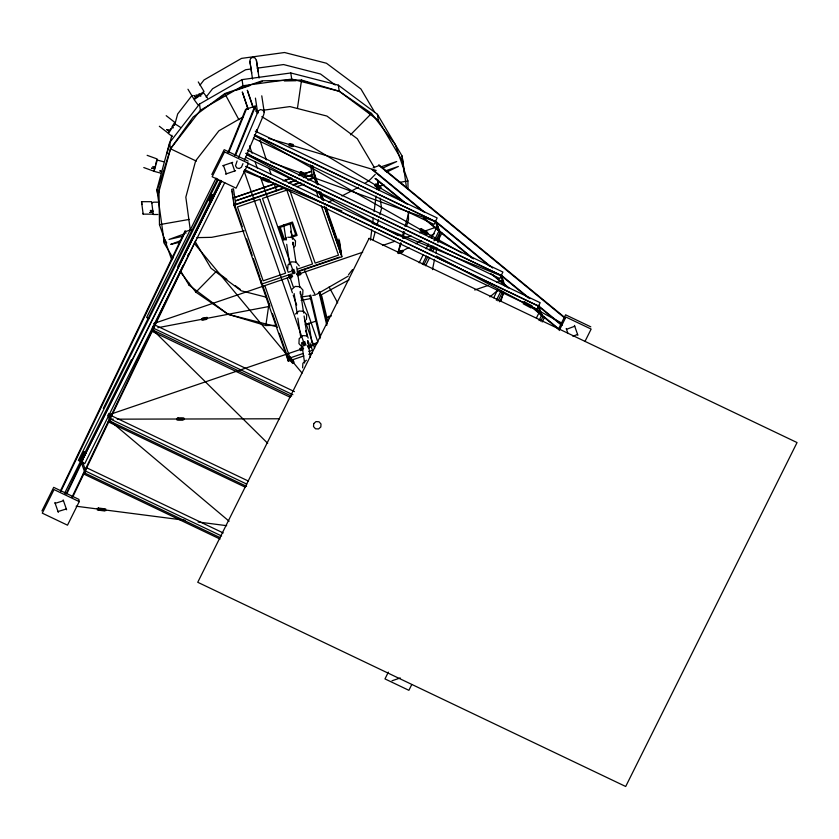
<?xml version="1.0" encoding="UTF-8"?>
<svg xmlns="http://www.w3.org/2000/svg" width="839" height="839" viewBox="0 0 839 839"><rect width="100%" height="100%" fill="white"/><g stroke="black" fill="none" stroke-linecap="round" stroke-linejoin="round"><path stroke-width="1.26" d="M294.468 391.624L155.11 325.123L153.527 328.206L153.401 330.272L291.573 396.207M287.725 269.434L288.018 264.872L291.511 261.831L296.146 262.104L299.282 265.9M292.78 244.684L292.937 242.198L296.02 262.586M300.215 293.87L300.372 291.395L303.655 313.041M302.701 295.055L302.942 290.105L299.869 286.697L295.234 286.424L291.741 289.465M302.606 367.807L302.9 363.245L306.392 360.214M306.424 319.649L306.717 315.086M307.651 343.057L307.819 340.582L310.325 357.141M223.216 532.943L86.48 467.701L84.896 470.763L84.687 472.997L220.238 537.684M370.46 240.164L371.782 229.792M372.61 223.31L373.271 218.119M374.1 211.638L376.082 196.085M376.9 189.604L378.064 180.532M180.102 271.563L195.875 292.161L228.135 314.31L265.827 325.542L268.983 303.802M297.467 108.179L301.558 80.051L339.25 91.273L371.509 113.422L395.169 144.318L407.911 180.941L408.027 188.691M432.463 269.634L434.55 259.366M435.861 252.938L436.899 247.809M437.948 242.67L440.035 232.393L436.416 221.989L435.168 220.919L438.787 231.323L440.035 232.393M252.549 79.076L249.865 61.31L250.431 58.709L252.581 57.335L255.046 57.985L256.388 60.272L258.255 71.986M261.768 95.824L264.264 112.332L263.666 114.775L244.474 160.06M501.03 301.159L503.379 292.308M173.044 258.108L164.381 243.457L156.945 189.446L169.593 142.661L199.472 104.099L242.031 79.621L290.787 72.972L338.327 85.148L377.403 114.303L402.08 156.002L406.527 188.009M166.856 153.967L171.922 135.215M174.627 125.221L177.669 113.968L192.037 95.415M373.072 239.776L375.106 232.246M377.141 224.716L378.504 219.703M379.857 214.679L381.556 208.408L380.161 198.13M397.896 253L400.623 242.891M402.332 236.567L403.706 231.512M405.069 226.446L409.17 211.271M155.121 166.185L153.757 171.177L143.794 167.548M155.729 163.941L157.103 158.949L147.14 155.33M398.032 253.084L401.136 243.195M402.678 238.245L404.618 232.057M406.558 225.88L408.499 219.692L408.383 211.942M228.019 152.572L245.586 109.395L255.633 105.966L235.623 155.152M228.858 152.289L246.425 109.112M234.784 155.435L254.794 106.259M237.112 160.941L235.507 165.776L236.829 167.936L239.283 168.534L241.443 167.213L242.953 163.636M238.633 157.365L258.328 110.895L260.478 109.584L262.943 110.182L264.264 112.332M229.089 521.218L109.815 420.675L110.633 418.902L108.713 413.396M267.693 443.296L153.149 330.251L153.967 328.479L153.159 326.161M60.534 490.689L185.125 230.746L185.985 233.211M60.817 491.518L185.409 231.574L191.344 229.729M66.019 494.024L81.876 460.936M66.868 493.668L82.725 460.58M71.997 497.149L182.986 265.564M187.517 256.105L188.649 253.745M72.846 496.782L195.739 240.384M209.719 202.126L213.515 194.533M177.648 266.896L220.531 180.333M41.95 510.92L53.696 487.354L78.897 499.383L79.233 501.617L67.498 525.183L42.286 513.153L54.032 489.588L79.233 501.617M211.827 174.512L224.202 149.678L248.113 161.088M216.074 178.109L146.626 317.478L148.776 318.547M103.281 408.404L217.563 179.032M218.329 179.452L78.352 460.401L84.77 463.621L224.747 182.682M221.465 180.857L80.901 462.981L221.538 181.067M419.175 262.817L423.255 254.626M426.181 248.763L428.509 244.086M431.424 238.224L436.091 228.858L439.29 230.316L434.036 240.856M422.363 264.275L426.453 256.084M429.369 250.221L431.707 245.544M423.852 264.82L427.932 256.619M430.847 250.767L433.186 246.079M436.102 240.227L440.192 232.025M425.562 265.743L429.641 257.542M432.567 251.69L434.896 247.002M437.811 241.15L441.901 232.948M493.752 297.719L497.831 289.528M496.352 300.331L501.009 290.965M498.009 300.949L502.089 292.759M499.53 301.767L503.61 293.577M536.436 317.939L538.774 313.262L541.952 314.698L539.037 320.55M540.694 321.169L543.032 316.492M542.214 321.987L544.542 317.299M558.323 329.402L565.591 314.814L590.792 326.843M388.342 672.133L384.975 678.908L408.887 690.319L411.697 684.676M559.214 330.524L565.926 317.058L591.138 329.087L584.982 341.431M64.645 493.154L131.366 359.795M170.747 128.64L167.947 132.971L159.347 126.27M171.995 126.699L174.795 122.368L166.195 115.667M188.796 124.529L191.04 121.372M375.253 174.428L370.209 179.577L365.101 183.248M200.018 85.117L204.013 79.957L241.538 58.384L284.536 52.511L326.455 63.25L360.917 88.965L374.76 112.353M206.142 97.041L212.55 88.766L245.649 69.731L250.704 69.039M403.003 162.126L378.337 120.428L339.25 91.273L291.72 79.097L242.953 85.756L200.395 110.224L170.516 148.786L158.886 185.891L159.473 224.653L171.796 260.048M348.479 274.793L352.485 269.623M84.655 452.735L85.641 451.623L80.502 461.031M195.875 292.161L216.001 271.679M350.471 134.838L371.509 113.422M293.524 247.39L295.265 245.869L295.506 240.919L292.433 237.5L287.787 237.238M295.464 314.059L298.946 311.017L303.592 311.29L306.665 314.698M489.924 296.88L497.915 290.179M301.558 80.051L262.125 80.827L224.789 93.559L193.232 116.967L170.516 148.786L157.868 195.571L156.945 189.446M216.955 100.177L225.282 93.999M243.184 116.841L218.906 130.8L195.665 160.794L185.828 197.175L190.369 230.568M316.523 294.384L348.195 276.167M329.119 317.142L331.342 315.863M358.61 187.244L341.945 195.959M320.309 295.349L349.066 279.807M398.525 253.084L408.876 247.484M415.777 243.75L421.535 240.646M428.435 236.913L434.183 233.808M397.959 252.34L401.21 250.599L403.286 251.553L400.046 253.294M399.238 252.046L402.479 250.305L402.017 251.847L398.766 253.588M334.237 199.514L328.469 202.063M382.521 168.272L396.69 161.528L381.042 166.856M386.601 172.121L398.399 166.447L385.164 170.967M151.775 202.975L153.736 202.168L158.288 202.178M373.198 167.748L379.081 165.566L564.647 317.96M566.493 329.308L574.736 326.245M572.88 336.208L577.589 334.457M226.52 93.58L230.211 92.321M236.367 90.213L249.917 85.599M256.084 83.501L262.24 81.404M222.65 165.765L232.697 162.347M225.513 174.134L235.56 170.705M275.612 183.416L234.742 197.343L233.441 188.785L231.669 189.394L234.071 205.335L288.333 361.221L303.907 355.904M283.037 180.878L290.472 178.35M299.145 175.393L302.858 174.124M305.333 173.285L311.531 171.177L310.598 165.063M275.643 183.647L234.773 197.574L235.266 200.836L279.859 185.639M284.316 180.689L291.741 178.151M299.177 175.624L302.889 174.355M305.365 173.516L311.563 171.397L312.056 174.669L303.382 177.627M288.522 182.692L295.957 180.154M279.89 185.87L235.298 201.066L235.79 204.276L284.085 187.81M288.564 182.912L295.989 180.385M304.662 177.428L312.087 174.9L312.58 178.099L307.619 179.787M292.759 184.853L298.946 182.745M234.071 205.335L283.519 188.481M293.409 185.104L300.823 182.577M308.238 180.049L314.426 177.941L312.569 165.682M296.807 186.709L304.169 184.192M184.632 233.798L169.027 239.451L183.059 236.179M180.322 240.783L170.747 244.38L179.672 242.293M286.477 237.898L284.159 238.685L280.216 227.348L291.773 223.405L295.716 234.742L291.091 236.315M285.963 239.199L283.477 240.048L278.831 226.687L292.444 222.052L297.1 235.402L292.15 237.091M290.63 271.458L288.197 272.297L262.481 198.403L286.823 190.107L312.538 264.002L297.939 268.973M298.778 270.966L339.386 257.122M291.511 273.923L261.506 284.148L260.95 280.467M297.352 271.93L341.851 256.765L339.449 240.824L338.274 241.223L339.575 249.781M292.245 275.056L288.878 276.199L289.633 278.37L291.878 277.604M296.733 273.524L300.1 272.371L300.855 274.542L297.488 275.695M297.079 274.395L300.446 273.241L297.142 274.825M153.715 323.529L292.203 276.283M297.153 274.594L362.689 252.235M382.479 245.491L394.844 241.275M403.496 238.318L410.921 235.79M419.573 232.833L438.126 226.509M292.654 276.356L289.224 277.069M305.26 324.756L316.104 321.064M326.937 317.362L330.556 316.135M303.173 347.315L299.806 348.458L300.561 350.629L302.806 349.863M307.661 345.783L311.028 344.63L311.783 346.801L308.416 347.954M312.821 344.168L317.541 342.564M308.007 346.643L311.374 345.5L308.07 347.084M108.095 415.064L303.141 348.531M308.081 346.853L316.712 343.906M474.727 290L488.308 285.375M496.95 282.428L503.117 280.32M303.582 348.615L300.152 349.328M302.984 353.523L290.011 357.949L264.862 285.7M308.888 351.52L312.433 350.314L309.874 342.962M308.7 354.278L312.286 353.051M392.002 680.775L400.266 677.964M55.154 503.327L63.47 500.757M58.017 511.538L66.333 508.958M244.317 230.851L211.648 237.332L196.871 237.647M157.826 327.703L269.13 306.476M301.107 300.383L311.342 298.432M159.473 224.653L189.289 219.409M379.343 185.964L384.314 185.094M399.217 182.462L407.911 180.941M257.028 68.179L283.572 64.561L320.55 74.031L335.222 84.98M255.801 111.241L258.328 110.895L257.73 113.349L255.434 98.111M263.383 110.213L289.937 106.584L326.906 116.055L357.299 138.739L374.509 167.81M301.138 296.975L310.21 295.737M312.8 295.38L315.401 295.034L312.265 289.298L304.809 270.473M306.455 324.179L309.014 323.99M284.358 80.964L296.073 80.733M265.827 325.542L276 325.333M110.696 419.175L113.317 419.164M117.24 419.164L279.576 418.776M141.875 204.506L141.529 201.675L151.639 201.696L153.296 214.501L157.858 214.501M150.317 210.442L152.761 210.442M143.039 213.337L143.165 214.134L153.285 214.155M160.648 170.904L159.725 170.873L161.612 171.555M160.469 173.054L154.135 171.355L157.229 160.05L163.563 161.749M307.305 335.883L302.669 335.621L299.177 338.652L298.946 343.602L302.019 347.01M103.249 509.21L97.114 508.424L98.614 509.63L105.976 510.573L104.476 509.367M76.129 506.221L185.136 520.306M198.119 521.984L226.666 525.675M376.176 185.199L374.897 184.958L381.032 188.156L377.151 185.786M266.445 297.247L241.181 290.776L211.061 268.302L195.529 242.251M275.674 326.486L228.135 314.31L189.048 285.155L181.046 271.626M172.278 127.507L173.421 127.822M301.285 80.628L307.504 82.474M268.711 138.414L376.208 170.453M246.11 153.201L249.791 154.533M270.672 162.084L436.416 221.989M152.813 166.5L155.225 167.381M243.803 170.904L341.84 210.904M372.097 223.247L501.607 276.073L505.057 285.984L503.809 284.914L500.359 275.003L501.607 276.073M532.293 307.242L523.022 302.418M501.334 282.512L504.512 283.949M255.297 131.167L437.161 217.962L434.046 224.412L253.347 138.183M254.909 134.964L436.154 221.884L254.28 135.1M247.536 150.191L502.897 272.046L499.782 278.517L245.607 157.229M245.974 153.422L501.974 275.8L246.614 153.946M247.851 163.227L540.169 302.711L537.054 309.182L531.16 306.371M246.288 166.458L539.246 306.466L245.754 166.416M244.736 169.688L263.593 178.686M268.312 180.941L524.092 302.994M196.452 161.161L170.516 148.786L169.593 142.661M153.527 328.206L292.884 394.708M151.943 331.3L290.126 397.235M248.375 481.062L111.241 415.62L109.657 418.682L109.437 420.916L246.582 486.358M110.842 419.248L246.802 484.124M108.084 421.744L245.219 487.176M84.896 470.763L221.632 536.006M83.323 473.815L220.049 539.068M299.429 172.331L301.295 173.295M293.514 145.965L288.773 144.235L290.126 144.958M246.76 154.659L398.21 235.623M436.364 256.021L562.371 323.393M254.49 135.54L461.607 252.864M261.789 116.694L407.177 204.139M366.265 110.738L369.454 112.929M199.976 95.489L200.857 96.128L199.43 93.769L196.934 95.541L196.085 94.954L197.48 97.261M198.004 104.865L194.124 99.631L203.657 92.877L207.537 98.111M218.465 273.105L226.855 279.366M235.235 285.617L240.478 289.528M180.27 127.192L174.732 123.721L168.398 133.516L172.268 136.537M378.798 164.738L565.371 317.971M372.568 169.457L425.016 212.529M435.095 220.814L492.587 268.019M500.652 274.647L529.902 298.674M537.967 305.291L562.172 325.175M371.845 169.457L423.286 211.69M435.389 221.632L489.84 266.362M500.935 275.475L528.171 297.835M538.25 306.12L561.448 325.165M375.715 178.497L405.971 203.342M425.132 219.073L473.542 258.832M492.703 274.573L508.843 287.819M532.031 306.875L559.267 329.234M374.991 178.487L404.241 202.503M423.401 218.245L471.812 257.993M490.972 273.734L508.119 287.819M531.307 306.864L558.543 329.224M194.512 243.667L302.071 373.072M198.266 81.928L204.024 91.482L193.715 98.782L187.957 89.238M166.783 242.964L163.448 237.332L164.381 243.457M224.789 93.559L238.905 119.725M329.098 287.001L337.687 302.931M319.323 291.731L320.519 295.108M290.567 231.27L292.161 235.769M295.087 273.042L293.807 269.371L291.594 270.127L292.874 273.797M249.529 145.839L252.109 153.243M255.119 161.885L257.269 168.052M260.279 176.693L293.818 272.969M301.558 295.192L317.897 342.092M294.007 273.64L292.664 269.529M306.015 345.301L304.735 341.63L302.522 342.385L303.802 346.056M244.17 171.324L304.746 345.228M304.515 344.672L303.592 341.788M574.442 325.417L577.872 335.275M566.21 328.489L567.919 333.408M318.212 184.664L313.912 172.31L312.989 166.195M320.792 192.068L323.802 200.71M325.983 207.118L340.162 247.862L340.665 251.134L325.616 207.915M317.446 184.454L313.943 172.54M320.456 193.096L323.036 200.5M317.488 184.674L314.478 176.033L316.251 182.944M320.068 192.089L322.648 199.493M325.647 208.135L340.697 251.354L341.179 254.563L324.85 207.642M319.69 192.823L321.84 199M314.426 177.941L316.135 182.871M319.135 191.491L321.704 198.885M324.284 206.268L341.851 256.765M315.768 189.887L318.338 197.27M321.337 205.891L338.484 255.15L315.16 263.11L289.864 190.453M253.336 107.507L247.327 90.255L252.938 107.444M248.313 109.217L242.303 91.965L247.914 109.164M289.056 274.752L293.314 286.99M304.809 320.016L314.604 348.154M287.284 278.055L292.412 292.79M293.251 295.202L296.67 305.029M305.606 330.713L308.175 338.075M234.091 203.195L242.261 226.656M246.561 239L252.182 255.287M253.441 258.758L259.88 277.279M260.919 280.257L269.948 306.193M272.56 313.828L277.289 327.409M279.408 333.356L286.707 354.352M152.352 327.944L153.149 330.251M107.895 415.169L109.815 420.675M63.187 499.929L66.617 509.787M54.871 502.509L58.3 512.356M255.203 107.455L257.248 113.422M231.858 162.63L234.721 170.999M223.489 165.482L226.352 173.851M274.175 183.636L276.587 190.789M271.081 174.355L269.12 168.44M266.32 159.871L260.038 140.207M256.776 129.521L257.479 131.891M321.757 295.947L327.745 321.442M319.869 291.899L327.357 323.77M319.03 292.182L326.811 325.322M310.661 295.034L320.54 337.1M309.822 295.318L320.005 338.662M249.865 61.31L250.358 64.404M250.557 65.631L251.721 73.014M377.403 114.303L378.337 120.428M338.327 85.148L339.25 91.273M338.841 239.073L340.131 247.641M339.606 250.012L339.931 252.182M328.951 316.104L329.328 318.61M290.787 72.972L291.72 79.097M308.857 322.942L311.898 343.004M290.179 223.982L292.496 239.262M296.66 266.792L299.743 287.179M304.096 315.988L307.179 336.366M283.739 224.831L286.057 240.122M286.686 244.327L289.77 264.715M294.132 293.524L297.216 313.901M297.845 318.117L300.74 337.226M301.568 342.711L304.651 363.088M256.388 60.272L259.073 78.048M287.777 357.529L288.333 361.221M287.179 355.809L287.662 359.019M242.031 79.621L242.953 85.756M260.352 278.747L260.835 281.946M232.277 191.135L232.823 194.805M233.2 197.249L233.567 199.692M234.133 203.416L234.616 206.625M199.472 104.099L200.395 110.224M188.681 282.701L189.048 285.155M402.08 156.002L404.367 172.824M377.718 180.154L378.41 185.293M378.767 187.863L379.113 190.432M141.529 201.675L143.165 214.134M313.713 423.59L313.513 426.558L315.516 428.792L318.547 428.96L320.823 426.978L321.012 424.01L319.009 421.776L315.988 421.608L313.713 423.59M421.178 228.617L420.349 230.788L426.841 234.49L427.659 232.319L421.178 228.617M177.878 417.948L177.05 420.087L182.975 420.077L183.804 417.937L177.878 417.948M375.977 184.003L375.096 186.153L379.952 189.1L380.833 186.961L375.977 184.003M202.807 318.159L201.916 320.267L206.205 319.449L207.097 317.341L202.807 318.159M82.253 460.989L81.435 462.771L84.886 472.672L85.704 470.899L82.253 460.989M289.958 143.542L288.941 145.65L292.329 146.657L293.346 144.549L289.958 143.542M300.865 171.764L299.848 173.862L304.872 175.676L305.889 173.579L300.865 171.764M212.026 194.858L209.121 200.731L211.208 201.8L214.113 195.927L212.026 194.858M524.249 301.683L523.211 303.781L531.066 307.976L532.104 305.878L524.249 301.683M224.537 151.922L212.162 176.756L236.074 188.167L248.449 163.332L224.537 151.922M369.097 238.349L197.742 582.276L625.695 786.489L797.05 442.562L369.097 238.349M84.162 451.56L80.02 459.856L81.981 461.093L86.123 452.798L84.162 451.56M289.843 356.722L288.815 358.735L292.769 363.507L293.807 361.494L289.843 356.722M98.383 508.025L97.334 510.018L104.707 510.961L105.756 508.969L98.383 508.025M263.194 177.585L261.915 179.525L268.438 182.178L269.718 180.249L263.194 177.585M152.908 211.355L149.94 212.435L152.908 211.355M259.87 199.294L237.447 206.939L263.163 280.824L285.585 273.189L259.87 199.294M205.975 318.033L201.685 318.851L203.038 319.575L207.327 318.757L205.975 318.033M154.512 168.429L151.639 168.22L154.512 168.429M182.462 418.525L176.547 418.535L178.392 419.5L184.318 419.49L182.462 418.525M289.969 357.854L288.689 357.603L292.643 362.375L293.933 362.626L289.969 357.854M169.488 130.58L166.898 129.72L169.488 130.58M421.65 229.938L419.878 229.456L428.142 233.641L421.65 229.938M268.333 180.605L261.81 177.952L269.812 181.822L268.333 180.605M196.032 97.146L194.071 95.51L196.032 97.146M539.047 306.822L537.799 305.753L541.249 315.663L542.497 316.733L539.047 306.822"/></g></svg>
